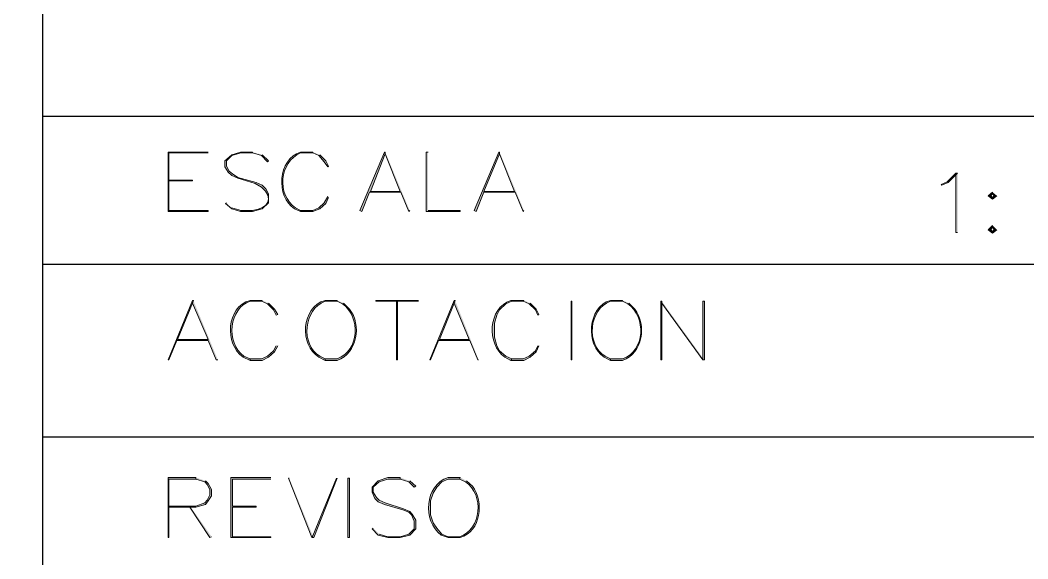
# Model space of a CAD drawing. Header units: millimetres. Extents: x -3 to 3438, y -2371 to 140.
# Drawn here: x 568.99 to 578.11, y -66.01 to -61.13 of the extents above; entities that cross this region are included whole.
import ezdxf

# ---------------------------------------------------------------- set-up
doc = ezdxf.new("R2010")
doc.units = ezdxf.units.MM
doc.layers.add('1- 3', color=3, linetype='Continuous')

msp = doc.modelspace()

# ---------------------------------------------------------------- hatches: boundary and pattern name
at = {"layer": '1- 3'}
for points in [[(570.6927, -62.3219), (570.3294, -62.3219), (570.3294, -62.8591), (570.6927, -62.8591), (570.6927, -62.8512), (570.3373, -62.8512), (570.3373, -62.5826), (570.5506, -62.5826), (570.5506, -62.5747), (570.3373, -62.5747), (570.3373, -62.3298), (570.6927, -62.3298)], [(571.0956, -62.3219), (571.0956, -62.3298), (571.1746, -62.3535), (571.2299, -62.4088), (571.2378, -62.4009), (571.1825, -62.3456)], [(571.6406, -62.3219), (571.6406, -62.3298), (571.6959, -62.3535), (571.7433, -62.4088), (571.7749, -62.4562), (571.7828, -62.4483), (571.7591, -62.4009), (571.7038, -62.3456)], [(572.2962, -62.3219), (572.2883, -62.3219), (572.0671, -62.8512), (572.0829, -62.8591), (572.154, -62.6853), (572.4384, -62.6853), (572.1619, -62.6774), (572.2962, -62.3377)], [(572.2962, -62.3219), (572.2962, -62.3377), (572.4305, -62.6774), (572.1619, -62.6774), (572.4384, -62.6853), (572.5095, -62.8591), (572.5174, -62.8512)], [(572.6833, -62.3219), (572.6675, -62.3219), (572.6675, -62.8591), (572.9755, -62.8591), (572.9755, -62.8512), (572.6833, -62.8512)], [(573.331, -62.3219), (573.3231, -62.3219), (573.1019, -62.8512), (573.1177, -62.8591), (573.1888, -62.6853), (573.4731, -62.6853), (573.1888, -62.6774), (573.331, -62.3377)], [(573.331, -62.3219), (573.331, -62.3377), (573.4652, -62.6774), (573.1888, -62.6774), (573.4731, -62.6853), (573.5442, -62.8591), (573.5521, -62.8512)], [(577.4779, -62.5115), (577.4621, -62.5115), (577.3831, -62.5905), (577.3278, -62.6142), (577.3357, -62.6221), (577.391, -62.5984), (577.4621, -62.5273)], [(577.4779, -62.5115), (577.4621, -62.5273), (577.4621, -63.0486), (577.4779, -63.0486)], [(571.7749, -62.7248), (571.7433, -62.7801), (571.6959, -62.8275), (571.6406, -62.8512), (571.53, -62.8512), (571.53, -62.8591), (571.6406, -62.8591), (571.7038, -62.8354), (571.7591, -62.788), (571.7828, -62.7327)], [(577.7938, -62.6853), (577.7543, -62.7169), (577.7938, -62.7485), (577.7938, -62.7327), (577.778, -62.7169), (577.7938, -62.7011)], [(577.7938, -62.6853), (577.7938, -62.7011), (577.8096, -62.7169), (577.7938, -62.7327), (577.7938, -62.7485), (577.8333, -62.7169)], [(570.8586, -62.7801), (570.8507, -62.788), (570.906, -62.8354), (570.985, -62.8591), (570.9929, -62.8512), (570.906, -62.8275)], [(577.7938, -62.9854), (577.7543, -63.0249), (577.7938, -63.0565), (577.7938, -63.0407), (577.778, -63.0249), (577.7938, -63.0012)], [(577.7938, -62.9854), (577.7938, -63.0012), (577.8096, -63.0249), (577.7938, -63.0407), (577.7938, -63.0565), (577.8333, -63.0249)], [(570.5585, -63.6648), (570.5506, -63.6648), (570.3294, -64.2019), (570.3373, -64.2019), (570.4084, -64.0281), (570.6927, -64.0281), (570.4163, -64.0202), (570.5506, -63.6885)], [(570.5585, -63.6648), (570.5506, -63.6885), (570.6927, -64.0202), (570.4163, -64.0202), (570.6927, -64.0281), (570.7638, -64.2019), (570.7796, -64.2019)], [(571.1825, -63.6648), (571.1746, -63.6727), (571.2299, -63.6964), (571.2852, -63.7516), (571.3088, -63.799), (571.3246, -63.7911), (571.2931, -63.7437), (571.2378, -63.6885)], [(572.5964, -63.6648), (572.2093, -63.6648), (572.2093, -63.6727), (572.3989, -63.6727), (572.3989, -64.2019), (572.4068, -64.2019), (572.4068, -63.6727), (572.5964, -63.6727)], [(572.9281, -63.6648), (572.9202, -63.6648), (572.6991, -64.2019), (572.707, -64.2019), (572.778, -64.0281), (573.0624, -64.0281), (572.7859, -64.0202), (572.9202, -63.6885)], [(572.9281, -63.6648), (572.9202, -63.6885), (573.0545, -64.0202), (572.7859, -64.0202), (573.0624, -64.0281), (573.1335, -64.2019), (573.1414, -64.2019)], [(573.5521, -63.6648), (573.5442, -63.6727), (573.5995, -63.6964), (573.6548, -63.7516), (573.6785, -63.799), (573.6864, -63.7911), (573.6627, -63.7437), (573.6074, -63.6885)], [(574.8002, -63.6727), (574.7923, -63.6727), (574.7923, -64.2019), (574.8002, -64.2019), (574.8002, -63.6885)], [(574.8002, -63.6727), (574.8002, -63.6885), (575.1714, -64.2019), (575.1714, -64.1861)], [(575.1872, -64.2019), (575.1872, -63.6727), (575.1714, -63.6727), (575.1714, -64.2019)], [(571.3088, -64.0755), (571.2852, -64.1229), (571.2299, -64.1703), (571.1746, -64.194), (571.0719, -64.194), (571.0719, -64.2098), (571.1825, -64.2098), (571.2378, -64.1782), (571.293, -64.1308), (571.3246, -64.0755)], [(573.6785, -64.0755), (573.6548, -64.1229), (573.5995, -64.1703), (573.5442, -64.194), (573.4415, -64.194), (573.4337, -64.2098), (573.5521, -64.2098), (573.6074, -64.1782), (573.6627, -64.1308), (573.6864, -64.0755)], [(570.5821, -65.2682), (570.3294, -65.2682), (570.3294, -65.8133), (570.3373, -65.8133), (570.3373, -65.5368), (570.5821, -65.5368), (570.3373, -65.5289), (570.3373, -65.284), (570.5821, -65.284)], [(570.5821, -65.2682), (570.5821, -65.284), (570.6611, -65.3077), (570.6848, -65.3314), (570.7085, -65.3788), (570.7085, -65.4262), (570.6848, -65.4736), (570.6611, -65.4973), (570.5821, -65.5289), (570.3373, -65.5289), (570.5821, -65.5368), (570.669, -65.5131), (570.6927, -65.4815), (570.7243, -65.4341), (570.7243, -65.3788), (570.6927, -65.3235), (570.669, -65.2998)], [(571.2615, -65.2682), (570.8981, -65.2682), (570.8981, -65.8133), (571.2615, -65.8133), (571.2615, -65.8054), (570.9139, -65.8054), (570.9139, -65.5368), (571.1272, -65.5368), (571.1272, -65.5289), (570.9139, -65.5289), (570.9139, -65.284), (571.2615, -65.284)], [(571.4273, -65.2761), (571.4194, -65.2761), (571.6327, -65.8133), (571.6406, -65.7975)], [(571.8539, -65.2761), (571.6406, -65.7975), (571.6327, -65.8133), (571.6485, -65.8133), (571.8618, -65.2761)], [(572.4305, -65.2682), (572.3199, -65.2682), (572.233, -65.2998), (572.1777, -65.3551), (572.1777, -65.4025), (572.2014, -65.4578), (572.233, -65.4894), (572.2883, -65.5131), (572.4542, -65.5605), (572.5095, -65.5842), (572.5332, -65.6079), (572.5569, -65.6632), (572.5569, -65.7343), (572.5095, -65.7817), (572.4305, -65.8054), (572.3199, -65.8054), (572.3199, -65.8133), (572.4305, -65.8133), (572.5174, -65.7896), (572.5727, -65.7343), (572.5727, -65.6553), (572.5411, -65.6), (572.5174, -65.5763), (572.4621, -65.5526), (572.2962, -65.4973), (572.2409, -65.4736), (572.2172, -65.4499), (572.1856, -65.4025), (572.1856, -65.3551), (572.2409, -65.3077), (572.3199, -65.284), (572.4305, -65.284)], [(572.4305, -65.2682), (572.4305, -65.284), (572.5095, -65.3077), (572.5569, -65.3551), (572.5727, -65.3472), (572.5174, -65.2998)], [(570.5348, -65.5368), (570.5269, -65.5368), (570.7085, -65.8133), (570.7243, -65.8054)], [(572.1856, -65.7264), (572.1777, -65.7343), (572.233, -65.7896), (572.3199, -65.8133), (572.3199, -65.8054), (572.2409, -65.7817)]]:
    msp.add_hatch(color=256, dxfattribs=at).paths.add_polyline_path(points)
h = msp.add_hatch(color=256, dxfattribs=at)
edge = h.paths.add_edge_path()
edge.add_spline(control_points=[(571.0956, -62.3219), (571.0956, -62.3219), (570.985, -62.3219), (570.985, -62.3219), (570.985, -62.3219), (570.906, -62.3456), (570.906, -62.3456), (570.906, -62.3456), (570.8428, -62.4009), (570.8428, -62.4009), (570.8428, -62.4009), (570.8428, -62.4562), (570.8428, -62.4562), (570.8428, -62.4562), (570.8744, -62.5036), (570.8744, -62.5036), (570.8744, -62.5036), (570.906, -62.5352), (570.906, -62.5352), (570.906, -62.5352), (570.9613, -62.5589), (570.9613, -62.5589), (570.9613, -62.5589), (571.1193, -62.6063), (571.1193, -62.6063), (571.1193, -62.6063), (571.1746, -62.6379), (571.1746, -62.6379), (571.2911, -62.744), (571.2382, -62.8267), (571.0956, -62.8512), (571.0956, -62.8512), (570.9929, -62.8512), (570.9929, -62.8512), (570.9929, -62.8512), (570.985, -62.8591), (570.985, -62.8591), (570.985, -62.8591), (571.0956, -62.8591), (571.0956, -62.8591), (571.0956, -62.8591), (571.1825, -62.8354), (571.1825, -62.8354), (571.1825, -62.8354), (571.2378, -62.7801), (571.2378, -62.7801), (571.2378, -62.7801), (571.2378, -62.7011), (571.2378, -62.7011), (571.2378, -62.7011), (571.2141, -62.6537), (571.2141, -62.6537), (571.2141, -62.6537), (571.1825, -62.6221), (571.1825, -62.6221), (571.1825, -62.6221), (571.1272, -62.5984), (571.1272, -62.5984), (571.1272, -62.5984), (570.9613, -62.551), (570.9613, -62.551), (570.9613, -62.551), (570.9139, -62.5194), (570.9139, -62.5194), (570.9139, -62.5194), (570.8823, -62.4957), (570.8823, -62.4957), (570.8823, -62.4957), (570.8586, -62.4483), (570.8586, -62.4483), (570.8586, -62.4483), (570.8586, -62.4009), (570.8586, -62.4009), (570.8586, -62.4009), (570.906, -62.3535), (570.906, -62.3535), (570.906, -62.3535), (570.9929, -62.3298), (570.9929, -62.3298), (570.9929, -62.3298), (571.0956, -62.3298), (571.0956, -62.3298)], knot_values=[0, 0, 0, 0, 0.035278, 0.035278, 0.035278, 0.070556, 0.070556, 0.070556, 0.105833, 0.105833, 0.105833, 0.141111, 0.141111, 0.141111, 0.176389, 0.176389, 0.176389, 0.211667, 0.211667, 0.211667, 0.246944, 0.246944, 0.246944, 0.282222, 0.282222, 0.282222, 0.3175, 0.3175, 0.3175, 0.352778, 0.352778, 0.352778, 0.388056, 0.388056, 0.388056, 0.423333, 0.423333, 0.423333, 0.458611, 0.458611, 0.458611, 0.493889, 0.493889, 0.493889, 0.529167, 0.529167, 0.529167, 0.564444, 0.564444, 0.564444, 0.599722, 0.599722, 0.599722, 0.635, 0.635, 0.635, 0.670278, 0.670278, 0.670278, 0.705556, 0.705556, 0.705556, 0.740833, 0.740833, 0.740833, 0.776111, 0.776111, 0.776111, 0.811389, 0.811389, 0.811389, 0.846667, 0.846667, 0.846667, 0.881944, 0.881944, 0.881944, 0.917222, 0.917222, 0.917222, 0.9525, 0.9525, 0.9525, 0.9525], degree=3, periodic=0)
edge.add_line((571.0956, -62.3298), (571.0956, -62.3219))
h = msp.add_hatch(color=256, dxfattribs=at)
edge = h.paths.add_edge_path()
edge.add_spline(control_points=[(571.6406, -62.3219), (571.6406, -62.3219), (571.53, -62.3219), (571.53, -62.3219), (571.3227, -62.3811), (571.3016, -62.7281), (571.4747, -62.8354), (571.4747, -62.8354), (571.53, -62.8591), (571.53, -62.8591), (571.53, -62.8591), (571.53, -62.8512), (571.53, -62.8512), (571.53, -62.8512), (571.4826, -62.8275), (571.4826, -62.8275), (571.3124, -62.7056), (571.3356, -62.4117), (571.53, -62.3298), (571.53, -62.3298), (571.6406, -62.3298), (571.6406, -62.3298)], knot_values=[0, 0, 0, 0, 0.035278, 0.035278, 0.035278, 0.070556, 0.070556, 0.070556, 0.105833, 0.105833, 0.105833, 0.141111, 0.141111, 0.141111, 0.176389, 0.176389, 0.176389, 0.211667, 0.211667, 0.211667, 0.246944, 0.246944, 0.246944, 0.246944], degree=3, periodic=0)
edge.add_line((571.6406, -62.3298), (571.6406, -62.3219))
h = msp.add_hatch(color=256, dxfattribs=at)
edge = h.paths.add_edge_path()
edge.add_spline(control_points=[(571.1825, -63.6648), (571.1825, -63.6648), (571.0719, -63.6648), (571.0719, -63.6648), (570.8573, -63.7214), (570.8385, -64.0617), (571.0087, -64.1782), (571.0087, -64.1782), (571.0719, -64.2098), (571.0719, -64.2098), (571.0719, -64.2098), (571.0719, -64.194), (571.0719, -64.194), (571.0719, -64.194), (571.0166, -64.1703), (571.0166, -64.1703), (570.847, -64.0485), (570.8856, -63.7316), (571.0719, -63.6727), (571.0719, -63.6727), (571.1746, -63.6727), (571.1746, -63.6727)], knot_values=[0, 0, 0, 0, 0.035278, 0.035278, 0.035278, 0.070556, 0.070556, 0.070556, 0.105833, 0.105833, 0.105833, 0.141111, 0.141111, 0.141111, 0.176389, 0.176389, 0.176389, 0.211667, 0.211667, 0.211667, 0.246944, 0.246944, 0.246944, 0.246944], degree=3, periodic=0)
edge.add_line((571.1746, -63.6727), (571.1825, -63.6648))
h = msp.add_hatch(color=256, dxfattribs=at)
edge = h.paths.add_edge_path()
edge.add_spline(control_points=[(571.8618, -63.6648), (571.8618, -63.6648), (571.7512, -63.6648), (571.7512, -63.6648), (571.5366, -63.724), (571.5133, -64.0729), (571.6959, -64.1782), (571.6959, -64.1782), (571.7512, -64.2098), (571.7512, -64.2098), (571.7512, -64.2098), (571.7512, -64.194), (571.7512, -64.194), (571.7512, -64.194), (571.7038, -64.1703), (571.7038, -64.1703), (571.5275, -64.0622), (571.5558, -63.7455), (571.7512, -63.6727), (571.7512, -63.6727), (571.8618, -63.6727), (571.8618, -63.6727)], knot_values=[0, 0, 0, 0, 0.035278, 0.035278, 0.035278, 0.070556, 0.070556, 0.070556, 0.105833, 0.105833, 0.105833, 0.141111, 0.141111, 0.141111, 0.176389, 0.176389, 0.176389, 0.211667, 0.211667, 0.211667, 0.246944, 0.246944, 0.246944, 0.246944], degree=3, periodic=0)
edge.add_line((571.8618, -63.6727), (571.8618, -63.6648))
h = msp.add_hatch(color=256, dxfattribs=at)
edge = h.paths.add_edge_path()
edge.add_spline(control_points=[(571.8618, -63.6648), (571.8618, -63.6648), (571.8618, -63.6727), (571.8618, -63.6727), (571.8618, -63.6727), (571.9092, -63.6964), (571.9092, -63.6964), (572.0733, -63.8194), (572.064, -64.1171), (571.8618, -64.194), (571.8618, -64.194), (571.7512, -64.194), (571.7512, -64.194), (571.7512, -64.194), (571.7512, -64.2098), (571.7512, -64.2098), (571.7512, -64.2098), (571.8618, -64.2098), (571.8618, -64.2098), (572.0429, -64.144), (572.0841, -63.8857), (571.9724, -63.7437), (571.9724, -63.7437), (571.9171, -63.6885), (571.9171, -63.6885)], knot_values=[0, 0, 0, 0, 0.035278, 0.035278, 0.035278, 0.070556, 0.070556, 0.070556, 0.105833, 0.105833, 0.105833, 0.141111, 0.141111, 0.141111, 0.176389, 0.176389, 0.176389, 0.211667, 0.211667, 0.211667, 0.246944, 0.246944, 0.246944, 0.282222, 0.282222, 0.282222, 0.282222], degree=3, periodic=0)
edge.add_line((571.9171, -63.6885), (571.8618, -63.6648))
h = msp.add_hatch(color=256, dxfattribs=at)
edge = h.paths.add_edge_path()
edge.add_spline(control_points=[(573.5521, -63.6648), (573.5521, -63.6648), (573.4337, -63.6648), (573.4337, -63.6648), (573.2274, -63.7331), (573.2093, -64.061), (573.3784, -64.1782), (573.3784, -64.1782), (573.4337, -64.2098), (573.4337, -64.2098), (573.4337, -64.2098), (573.4415, -64.194), (573.4415, -64.194), (573.4415, -64.194), (573.3863, -64.1703), (573.3863, -64.1703), (573.3863, -64.1703), (573.331, -64.1229), (573.331, -64.1229), (573.331, -64.1229), (573.3073, -64.0755), (573.3073, -64.0755), (573.3073, -64.0755), (573.2836, -63.9965), (573.2836, -63.9965), (573.2836, -63.9965), (573.2836, -63.8701), (573.2836, -63.8701), (573.2836, -63.8701), (573.3073, -63.799), (573.3073, -63.799), (573.3073, -63.799), (573.331, -63.7516), (573.331, -63.7516), (573.331, -63.7516), (573.3863, -63.6964), (573.3863, -63.6964), (573.3863, -63.6964), (573.4415, -63.6727), (573.4415, -63.6727), (573.4415, -63.6727), (573.5442, -63.6727), (573.5442, -63.6727)], knot_values=[0, 0, 0, 0, 0.035278, 0.035278, 0.035278, 0.070556, 0.070556, 0.070556, 0.105833, 0.105833, 0.105833, 0.141111, 0.141111, 0.141111, 0.176389, 0.176389, 0.176389, 0.211667, 0.211667, 0.211667, 0.246944, 0.246944, 0.246944, 0.282222, 0.282222, 0.282222, 0.3175, 0.3175, 0.3175, 0.352778, 0.352778, 0.352778, 0.388056, 0.388056, 0.388056, 0.423333, 0.423333, 0.423333, 0.458611, 0.458611, 0.458611, 0.493889, 0.493889, 0.493889, 0.493889], degree=3, periodic=0)
edge.add_line((573.5442, -63.6727), (573.5521, -63.6648))
h = msp.add_hatch(color=256, dxfattribs=at)
h.dxf.hatch_style = 2
h.paths.add_polyline_path([(573.9866, -64.2019), (573.9866, -63.6727), (573.9787, -63.6727), (573.9787, -64.2019)])
h = msp.add_hatch(color=256, dxfattribs=at)
edge = h.paths.add_edge_path()
edge.add_spline(control_points=[(574.4447, -63.6648), (574.4447, -63.6648), (574.3341, -63.6648), (574.3341, -63.6648), (574.1268, -63.7239), (574.1057, -64.0709), (574.2788, -64.1782), (574.2788, -64.1782), (574.3341, -64.2098), (574.3341, -64.2098), (574.3341, -64.2098), (574.3341, -64.194), (574.3341, -64.194), (574.3341, -64.194), (574.2867, -64.1703), (574.2867, -64.1703), (574.1105, -64.0622), (574.1388, -63.7455), (574.3341, -63.6727), (574.3341, -63.6727), (574.4447, -63.6727), (574.4447, -63.6727)], knot_values=[0, 0, 0, 0, 0.035278, 0.035278, 0.035278, 0.070556, 0.070556, 0.070556, 0.105833, 0.105833, 0.105833, 0.141111, 0.141111, 0.141111, 0.176389, 0.176389, 0.176389, 0.211667, 0.211667, 0.211667, 0.246944, 0.246944, 0.246944, 0.246944], degree=3, periodic=0)
edge.add_line((574.4447, -63.6727), (574.4447, -63.6648))
h = msp.add_hatch(color=256, dxfattribs=at)
edge = h.paths.add_edge_path()
edge.add_spline(control_points=[(574.4447, -63.6648), (574.4447, -63.6648), (574.4447, -63.6727), (574.4447, -63.6727), (574.4447, -63.6727), (574.4921, -63.6964), (574.4921, -63.6964), (574.6605, -63.8144), (574.6497, -64.1217), (574.4447, -64.194), (574.4447, -64.194), (574.3341, -64.194), (574.3341, -64.194), (574.3341, -64.194), (574.3341, -64.2098), (574.3341, -64.2098), (574.3341, -64.2098), (574.4447, -64.2098), (574.4447, -64.2098), (574.6259, -64.144), (574.6671, -63.8857), (574.5553, -63.7437), (574.5553, -63.7437), (574.5, -63.6885), (574.5, -63.6885)], knot_values=[0, 0, 0, 0, 0.035278, 0.035278, 0.035278, 0.070556, 0.070556, 0.070556, 0.105833, 0.105833, 0.105833, 0.141111, 0.141111, 0.141111, 0.176389, 0.176389, 0.176389, 0.211667, 0.211667, 0.211667, 0.246944, 0.246944, 0.246944, 0.282222, 0.282222, 0.282222, 0.282222], degree=3, periodic=0)
edge.add_line((574.5, -63.6885), (574.4447, -63.6648))
h = msp.add_hatch(color=256, dxfattribs=at)
h.dxf.hatch_style = 2
h.paths.add_polyline_path([(571.9724, -65.8133), (571.9724, -65.2761), (571.9566, -65.2761), (571.9566, -65.8133)])
h = msp.add_hatch(color=256, dxfattribs=at)
edge = h.paths.add_edge_path()
edge.add_spline(control_points=[(572.9755, -65.2682), (572.9755, -65.2682), (572.8649, -65.2682), (572.8649, -65.2682), (572.6511, -65.3381), (572.631, -65.6617), (572.8017, -65.7896), (572.8017, -65.7896), (572.8649, -65.8133), (572.8649, -65.8133), (572.8649, -65.8133), (572.8649, -65.8054), (572.8649, -65.8054), (572.8649, -65.8054), (572.8096, -65.7817), (572.8096, -65.7817), (572.8096, -65.7817), (572.7622, -65.7264), (572.7622, -65.7264), (572.7622, -65.7264), (572.7306, -65.679), (572.7306, -65.679), (572.7306, -65.679), (572.707, -65.6079), (572.707, -65.6079), (572.707, -65.6079), (572.707, -65.4815), (572.707, -65.4815), (572.707, -65.4815), (572.7306, -65.4104), (572.7306, -65.4104), (572.7306, -65.4104), (572.7622, -65.3551), (572.7622, -65.3551), (572.7622, -65.3551), (572.8096, -65.3077), (572.8096, -65.3077), (572.8096, -65.3077), (572.8649, -65.284), (572.8649, -65.284), (572.8649, -65.284), (572.9676, -65.284), (572.9676, -65.284)], knot_values=[0, 0, 0, 0, 0.035278, 0.035278, 0.035278, 0.070556, 0.070556, 0.070556, 0.105833, 0.105833, 0.105833, 0.141111, 0.141111, 0.141111, 0.176389, 0.176389, 0.176389, 0.211667, 0.211667, 0.211667, 0.246944, 0.246944, 0.246944, 0.282222, 0.282222, 0.282222, 0.3175, 0.3175, 0.3175, 0.352778, 0.352778, 0.352778, 0.388056, 0.388056, 0.388056, 0.423333, 0.423333, 0.423333, 0.458611, 0.458611, 0.458611, 0.493889, 0.493889, 0.493889, 0.493889], degree=3, periodic=0)
edge.add_line((572.9676, -65.284), (572.9755, -65.2682))
h = msp.add_hatch(color=256, dxfattribs=at)
edge = h.paths.add_edge_path()
edge.add_spline(control_points=[(572.9755, -65.2682), (572.9755, -65.2682), (572.9676, -65.284), (572.9676, -65.284), (572.9676, -65.284), (573.0229, -65.3077), (573.0229, -65.3077), (573.1938, -65.4256), (573.1698, -65.7383), (572.9676, -65.8054), (572.9676, -65.8054), (572.8649, -65.8054), (572.8649, -65.8054), (572.8649, -65.8054), (572.8649, -65.8133), (572.8649, -65.8133), (572.8649, -65.8133), (572.9755, -65.8133), (572.9755, -65.8133), (573.1636, -65.7552), (573.1912, -65.4897), (573.0861, -65.3472), (573.0861, -65.3472), (573.0308, -65.2998), (573.0308, -65.2998)], knot_values=[0, 0, 0, 0, 0.035278, 0.035278, 0.035278, 0.070556, 0.070556, 0.070556, 0.105833, 0.105833, 0.105833, 0.141111, 0.141111, 0.141111, 0.176389, 0.176389, 0.176389, 0.211667, 0.211667, 0.211667, 0.246944, 0.246944, 0.246944, 0.282222, 0.282222, 0.282222, 0.282222], degree=3, periodic=0)
edge.add_line((573.0308, -65.2998), (572.9755, -65.2682))

# ---------------------------------------------------------------- linework, layer by layer
at = {"layer": '1- 3', "lineweight": 25}
for points in [[(569.1919, -55.9791), (569.1919, -68.9333)], [(583.9234, -61.9981), (569.1919, -61.9981)], [(583.9234, -63.3409), (569.1919, -63.3409)], [(583.9234, -64.9049), (569.1919, -64.9049)]]:
    msp.add_lwpolyline(points, dxfattribs=at)
at = {"layer": '1- 3', "lineweight": 0}
for points in [[(570.6927, -62.3219), (570.3294, -62.3219), (570.3294, -62.8591), (570.6927, -62.8591), (570.6927, -62.8512), (570.3373, -62.8512), (570.3373, -62.5826), (570.5506, -62.5826), (570.5506, -62.5747), (570.3373, -62.5747), (570.3373, -62.3298), (570.6927, -62.3298)], [(571.0956, -62.3219), (571.0956, -62.3298), (571.1746, -62.3535), (571.2299, -62.4088), (571.2378, -62.4009), (571.1825, -62.3456)], [(571.6406, -62.3219), (571.6406, -62.3298), (571.6959, -62.3535), (571.7433, -62.4088), (571.7749, -62.4562), (571.7828, -62.4483), (571.7591, -62.4009), (571.7038, -62.3456)], [(572.2962, -62.3219), (572.2883, -62.3219), (572.0671, -62.8512), (572.0829, -62.8591), (572.154, -62.6853), (572.4384, -62.6853), (572.1619, -62.6774), (572.2962, -62.3377)], [(572.2962, -62.3219), (572.2962, -62.3377), (572.4305, -62.6774), (572.1619, -62.6774), (572.4384, -62.6853), (572.5095, -62.8591), (572.5174, -62.8512)], [(572.6833, -62.3219), (572.6675, -62.3219), (572.6675, -62.8591), (572.9755, -62.8591), (572.9755, -62.8512), (572.6833, -62.8512)], [(573.331, -62.3219), (573.3231, -62.3219), (573.1019, -62.8512), (573.1177, -62.8591), (573.1888, -62.6853), (573.4731, -62.6853), (573.1888, -62.6774), (573.331, -62.3377)], [(573.331, -62.3219), (573.331, -62.3377), (573.4652, -62.6774), (573.1888, -62.6774), (573.4731, -62.6853), (573.5442, -62.8591), (573.5521, -62.8512)], [(577.4779, -62.5115), (577.4621, -62.5115), (577.3831, -62.5905), (577.3278, -62.6142), (577.3357, -62.6221), (577.391, -62.5984), (577.4621, -62.5273)], [(577.4779, -62.5115), (577.4621, -62.5273), (577.4621, -63.0486), (577.4779, -63.0486)], [(571.7749, -62.7248), (571.7433, -62.7801), (571.6959, -62.8275), (571.6406, -62.8512), (571.53, -62.8512), (571.53, -62.8591), (571.6406, -62.8591), (571.7038, -62.8354), (571.7591, -62.788), (571.7828, -62.7327)], [(577.7938, -62.6853), (577.7543, -62.7169), (577.7938, -62.7485), (577.7938, -62.7327), (577.778, -62.7169), (577.7938, -62.7011)], [(577.7938, -62.6853), (577.7938, -62.7011), (577.8096, -62.7169), (577.7938, -62.7327), (577.7938, -62.7485), (577.8333, -62.7169)], [(570.8586, -62.7801), (570.8507, -62.788), (570.906, -62.8354), (570.985, -62.8591), (570.9929, -62.8512), (570.906, -62.8275)], [(577.7938, -62.9854), (577.7543, -63.0249), (577.7938, -63.0565), (577.7938, -63.0407), (577.778, -63.0249), (577.7938, -63.0012)], [(577.7938, -62.9854), (577.7938, -63.0012), (577.8096, -63.0249), (577.7938, -63.0407), (577.7938, -63.0565), (577.8333, -63.0249)], [(570.5585, -63.6648), (570.5506, -63.6648), (570.3294, -64.2019), (570.3373, -64.2019), (570.4084, -64.0281), (570.6927, -64.0281), (570.4163, -64.0202), (570.5506, -63.6885)], [(570.5585, -63.6648), (570.5506, -63.6885), (570.6927, -64.0202), (570.4163, -64.0202), (570.6927, -64.0281), (570.7638, -64.2019), (570.7796, -64.2019)], [(571.1825, -63.6648), (571.1746, -63.6727), (571.2299, -63.6964), (571.2852, -63.7516), (571.3088, -63.799), (571.3246, -63.7911), (571.2931, -63.7437), (571.2378, -63.6885)], [(572.5964, -63.6648), (572.2093, -63.6648), (572.2093, -63.6727), (572.3989, -63.6727), (572.3989, -64.2019), (572.4068, -64.2019), (572.4068, -63.6727), (572.5964, -63.6727)], [(572.9281, -63.6648), (572.9202, -63.6648), (572.6991, -64.2019), (572.707, -64.2019), (572.778, -64.0281), (573.0624, -64.0281), (572.7859, -64.0202), (572.9202, -63.6885)], [(572.9281, -63.6648), (572.9202, -63.6885), (573.0545, -64.0202), (572.7859, -64.0202), (573.0624, -64.0281), (573.1335, -64.2019), (573.1414, -64.2019)], [(573.5521, -63.6648), (573.5442, -63.6727), (573.5995, -63.6964), (573.6548, -63.7516), (573.6785, -63.799), (573.6864, -63.7911), (573.6627, -63.7437), (573.6074, -63.6885)], [(573.9866, -64.2019), (573.9866, -63.6727), (573.9787, -63.6727), (573.9787, -64.2019), (573.9866, -64.2019)], [(574.8002, -63.6727), (574.7923, -63.6727), (574.7923, -64.2019), (574.8002, -64.2019), (574.8002, -63.6885)], [(574.8002, -63.6727), (574.8002, -63.6885), (575.1714, -64.2019), (575.1714, -64.1861)], [(575.1872, -64.2019), (575.1872, -63.6727), (575.1714, -63.6727), (575.1714, -64.2019), (575.1872, -64.2019)], [(571.3088, -64.0755), (571.2852, -64.1229), (571.2299, -64.1703), (571.1746, -64.194), (571.0719, -64.194), (571.0719, -64.2098), (571.1825, -64.2098), (571.2378, -64.1782), (571.293, -64.1308), (571.3246, -64.0755)], [(573.6785, -64.0755), (573.6548, -64.1229), (573.5995, -64.1703), (573.5442, -64.194), (573.4415, -64.194), (573.4337, -64.2098), (573.5521, -64.2098), (573.6074, -64.1782), (573.6627, -64.1308), (573.6864, -64.0755)], [(570.5821, -65.2682), (570.3294, -65.2682), (570.3294, -65.8133), (570.3373, -65.8133), (570.3373, -65.5368), (570.5821, -65.5368), (570.3373, -65.5289), (570.3373, -65.284), (570.5821, -65.284)], [(570.5821, -65.2682), (570.5821, -65.284), (570.6611, -65.3077), (570.6848, -65.3314), (570.7085, -65.3788), (570.7085, -65.4262), (570.6848, -65.4736), (570.6611, -65.4973), (570.5821, -65.5289), (570.3373, -65.5289), (570.5821, -65.5368), (570.669, -65.5131), (570.6927, -65.4815), (570.7243, -65.4341), (570.7243, -65.3788), (570.6927, -65.3235), (570.669, -65.2998)], [(571.2615, -65.2682), (570.8981, -65.2682), (570.8981, -65.8133), (571.2615, -65.8133), (571.2615, -65.8054), (570.9139, -65.8054), (570.9139, -65.5368), (571.1272, -65.5368), (571.1272, -65.5289), (570.9139, -65.5289), (570.9139, -65.284), (571.2615, -65.284)], [(571.4273, -65.2761), (571.4194, -65.2761), (571.6327, -65.8133), (571.6406, -65.7975)], [(571.8539, -65.2761), (571.6406, -65.7975), (571.6327, -65.8133), (571.6485, -65.8133), (571.8618, -65.2761)], [(571.9724, -65.8133), (571.9724, -65.2761), (571.9566, -65.2761), (571.9566, -65.8133), (571.9724, -65.8133)], [(572.4305, -65.2682), (572.3199, -65.2682), (572.233, -65.2998), (572.1777, -65.3551), (572.1777, -65.4025), (572.2014, -65.4578), (572.233, -65.4894), (572.2883, -65.5131), (572.4542, -65.5605), (572.5095, -65.5842), (572.5332, -65.6079), (572.5569, -65.6632), (572.5569, -65.7343), (572.5095, -65.7817), (572.4305, -65.8054), (572.3199, -65.8054), (572.3199, -65.8133), (572.4305, -65.8133), (572.5174, -65.7896), (572.5727, -65.7343), (572.5727, -65.6553), (572.5411, -65.6), (572.5174, -65.5763), (572.4621, -65.5526), (572.2962, -65.4973), (572.2409, -65.4736), (572.2172, -65.4499), (572.1856, -65.4025), (572.1856, -65.3551), (572.2409, -65.3077), (572.3199, -65.284), (572.4305, -65.284)], [(572.4305, -65.2682), (572.4305, -65.284), (572.5095, -65.3077), (572.5569, -65.3551), (572.5727, -65.3472), (572.5174, -65.2998)], [(570.5348, -65.5368), (570.5269, -65.5368), (570.7085, -65.8133), (570.7243, -65.8054)], [(572.1856, -65.7264), (572.1777, -65.7343), (572.233, -65.7896), (572.3199, -65.8133), (572.3199, -65.8054), (572.2409, -65.7817)]]:
    msp.add_lwpolyline(points, dxfattribs=at)
at = {"layer": '1- 3', "lineweight": 25}
msp.add_open_spline([(541.3957, -55.9791), (541.3957, -55.9791), (541.3957, -73.6727), (541.3957, -73.6727), (541.3957, -73.6727), (541.4115, -73.799), (541.4115, -73.799), (541.4643, -74.0063), (541.6071, -74.1491), (541.8144, -74.2019), (541.8144, -74.2019), (541.9407, -74.2177), (541.9407, -74.2177), (541.9407, -74.2177), (583.3783, -74.2177), (583.3783, -74.2177), (583.6341, -74.2127), (583.8468, -74.0496), (583.9076, -73.799), (583.9076, -73.799), (583.9234, -73.6727), (583.9234, -73.6727), (583.9234, -73.6727), (583.9234, -55.9791), (583.9234, -55.9791)], degree=3, knots=[0, 0, 0, 0, 1, 1, 1, 2, 2, 2, 3, 3, 3, 4, 4, 4, 5, 5, 5, 6, 6, 6, 7, 7, 7, 8, 8, 8, 8], dxfattribs=at)
at = {"layer": '1- 3', "lineweight": 0}
for points, knots in [([(571.0956, -62.3219), (571.0956, -62.3219), (570.985, -62.3219), (570.985, -62.3219), (570.985, -62.3219), (570.906, -62.3456), (570.906, -62.3456), (570.906, -62.3456), (570.8428, -62.4009), (570.8428, -62.4009), (570.8428, -62.4009), (570.8428, -62.4562), (570.8428, -62.4562), (570.8428, -62.4562), (570.8744, -62.5036), (570.8744, -62.5036), (570.8744, -62.5036), (570.906, -62.5352), (570.906, -62.5352), (570.906, -62.5352), (570.9613, -62.5589), (570.9613, -62.5589), (570.9613, -62.5589), (571.1193, -62.6063), (571.1193, -62.6063), (571.1193, -62.6063), (571.1746, -62.6379), (571.1746, -62.6379), (571.2911, -62.744), (571.2382, -62.8267), (571.0956, -62.8512), (571.0956, -62.8512), (570.9929, -62.8512), (570.9929, -62.8512), (570.9929, -62.8512), (570.985, -62.8591), (570.985, -62.8591), (570.985, -62.8591), (571.0956, -62.8591), (571.0956, -62.8591), (571.0956, -62.8591), (571.1825, -62.8354), (571.1825, -62.8354), (571.1825, -62.8354), (571.2378, -62.7801), (571.2378, -62.7801), (571.2378, -62.7801), (571.2378, -62.7011), (571.2378, -62.7011), (571.2378, -62.7011), (571.2141, -62.6537), (571.2141, -62.6537), (571.2141, -62.6537), (571.1825, -62.6221), (571.1825, -62.6221), (571.1825, -62.6221), (571.1272, -62.5984), (571.1272, -62.5984), (571.1272, -62.5984), (570.9613, -62.551), (570.9613, -62.551), (570.9613, -62.551), (570.9139, -62.5194), (570.9139, -62.5194), (570.9139, -62.5194), (570.8823, -62.4957), (570.8823, -62.4957), (570.8823, -62.4957), (570.8586, -62.4483), (570.8586, -62.4483), (570.8586, -62.4483), (570.8586, -62.4009), (570.8586, -62.4009), (570.8586, -62.4009), (570.906, -62.3535), (570.906, -62.3535), (570.906, -62.3535), (570.9929, -62.3298), (570.9929, -62.3298), (570.9929, -62.3298), (571.0956, -62.3298), (571.0956, -62.3298)], [0, 0, 0, 0, 1, 1, 1, 2, 2, 2, 3, 3, 3, 4, 4, 4, 5, 5, 5, 6, 6, 6, 7, 7, 7, 8, 8, 8, 9, 9, 9, 10, 10, 10, 11, 11, 11, 12, 12, 12, 13, 13, 13, 14, 14, 14, 15, 15, 15, 16, 16, 16, 17, 17, 17, 18, 18, 18, 19, 19, 19, 20, 20, 20, 21, 21, 21, 22, 22, 22, 23, 23, 23, 24, 24, 24, 25, 25, 25, 26, 26, 26, 27, 27, 27, 27]), ([(571.6406, -62.3219), (571.6406, -62.3219), (571.53, -62.3219), (571.53, -62.3219), (571.3227, -62.3811), (571.3016, -62.7281), (571.4747, -62.8354), (571.4747, -62.8354), (571.53, -62.8591), (571.53, -62.8591), (571.53, -62.8591), (571.53, -62.8512), (571.53, -62.8512), (571.53, -62.8512), (571.4826, -62.8275), (571.4826, -62.8275), (571.3124, -62.7056), (571.3356, -62.4117), (571.53, -62.3298), (571.53, -62.3298), (571.6406, -62.3298), (571.6406, -62.3298)], [0, 0, 0, 0, 1, 1, 1, 2, 2, 2, 3, 3, 3, 4, 4, 4, 5, 5, 5, 6, 6, 6, 7, 7, 7, 7]), ([(571.1825, -63.6648), (571.1825, -63.6648), (571.0719, -63.6648), (571.0719, -63.6648), (570.8573, -63.7214), (570.8385, -64.0617), (571.0087, -64.1782), (571.0087, -64.1782), (571.0719, -64.2098), (571.0719, -64.2098), (571.0719, -64.2098), (571.0719, -64.194), (571.0719, -64.194), (571.0719, -64.194), (571.0166, -64.1703), (571.0166, -64.1703), (570.847, -64.0485), (570.8856, -63.7316), (571.0719, -63.6727), (571.0719, -63.6727), (571.1746, -63.6727), (571.1746, -63.6727)], [0, 0, 0, 0, 1, 1, 1, 2, 2, 2, 3, 3, 3, 4, 4, 4, 5, 5, 5, 6, 6, 6, 7, 7, 7, 7]), ([(571.8618, -63.6648), (571.8618, -63.6648), (571.7512, -63.6648), (571.7512, -63.6648), (571.5366, -63.724), (571.5133, -64.0729), (571.6959, -64.1782), (571.6959, -64.1782), (571.7512, -64.2098), (571.7512, -64.2098), (571.7512, -64.2098), (571.7512, -64.194), (571.7512, -64.194), (571.7512, -64.194), (571.7038, -64.1703), (571.7038, -64.1703), (571.5275, -64.0622), (571.5558, -63.7455), (571.7512, -63.6727), (571.7512, -63.6727), (571.8618, -63.6727), (571.8618, -63.6727)], [0, 0, 0, 0, 1, 1, 1, 2, 2, 2, 3, 3, 3, 4, 4, 4, 5, 5, 5, 6, 6, 6, 7, 7, 7, 7]), ([(571.8618, -63.6648), (571.8618, -63.6648), (571.8618, -63.6727), (571.8618, -63.6727), (571.8618, -63.6727), (571.9092, -63.6964), (571.9092, -63.6964), (572.0733, -63.8194), (572.064, -64.1171), (571.8618, -64.194), (571.8618, -64.194), (571.7512, -64.194), (571.7512, -64.194), (571.7512, -64.194), (571.7512, -64.2098), (571.7512, -64.2098), (571.7512, -64.2098), (571.8618, -64.2098), (571.8618, -64.2098), (572.0429, -64.144), (572.0841, -63.8857), (571.9724, -63.7437), (571.9724, -63.7437), (571.9171, -63.6885), (571.9171, -63.6885)], [0, 0, 0, 0, 1, 1, 1, 2, 2, 2, 3, 3, 3, 4, 4, 4, 5, 5, 5, 6, 6, 6, 7, 7, 7, 8, 8, 8, 8]), ([(573.5521, -63.6648), (573.5521, -63.6648), (573.4337, -63.6648), (573.4337, -63.6648), (573.2274, -63.7331), (573.2093, -64.061), (573.3784, -64.1782), (573.3784, -64.1782), (573.4337, -64.2098), (573.4337, -64.2098), (573.4337, -64.2098), (573.4415, -64.194), (573.4415, -64.194), (573.4415, -64.194), (573.3863, -64.1703), (573.3863, -64.1703), (573.3863, -64.1703), (573.331, -64.1229), (573.331, -64.1229), (573.331, -64.1229), (573.3073, -64.0755), (573.3073, -64.0755), (573.3073, -64.0755), (573.2836, -63.9965), (573.2836, -63.9965), (573.2836, -63.9965), (573.2836, -63.8701), (573.2836, -63.8701), (573.2836, -63.8701), (573.3073, -63.799), (573.3073, -63.799), (573.3073, -63.799), (573.331, -63.7516), (573.331, -63.7516), (573.331, -63.7516), (573.3863, -63.6964), (573.3863, -63.6964), (573.3863, -63.6964), (573.4415, -63.6727), (573.4415, -63.6727), (573.4415, -63.6727), (573.5442, -63.6727), (573.5442, -63.6727)], [0, 0, 0, 0, 1, 1, 1, 2, 2, 2, 3, 3, 3, 4, 4, 4, 5, 5, 5, 6, 6, 6, 7, 7, 7, 8, 8, 8, 9, 9, 9, 10, 10, 10, 11, 11, 11, 12, 12, 12, 13, 13, 13, 14, 14, 14, 14]), ([(574.4447, -63.6648), (574.4447, -63.6648), (574.3341, -63.6648), (574.3341, -63.6648), (574.1268, -63.7239), (574.1057, -64.0709), (574.2788, -64.1782), (574.2788, -64.1782), (574.3341, -64.2098), (574.3341, -64.2098), (574.3341, -64.2098), (574.3341, -64.194), (574.3341, -64.194), (574.3341, -64.194), (574.2867, -64.1703), (574.2867, -64.1703), (574.1105, -64.0622), (574.1388, -63.7455), (574.3341, -63.6727), (574.3341, -63.6727), (574.4447, -63.6727), (574.4447, -63.6727)], [0, 0, 0, 0, 1, 1, 1, 2, 2, 2, 3, 3, 3, 4, 4, 4, 5, 5, 5, 6, 6, 6, 7, 7, 7, 7]), ([(574.4447, -63.6648), (574.4447, -63.6648), (574.4447, -63.6727), (574.4447, -63.6727), (574.4447, -63.6727), (574.4921, -63.6964), (574.4921, -63.6964), (574.6605, -63.8144), (574.6497, -64.1217), (574.4447, -64.194), (574.4447, -64.194), (574.3341, -64.194), (574.3341, -64.194), (574.3341, -64.194), (574.3341, -64.2098), (574.3341, -64.2098), (574.3341, -64.2098), (574.4447, -64.2098), (574.4447, -64.2098), (574.6259, -64.144), (574.6671, -63.8857), (574.5553, -63.7437), (574.5553, -63.7437), (574.5, -63.6885), (574.5, -63.6885)], [0, 0, 0, 0, 1, 1, 1, 2, 2, 2, 3, 3, 3, 4, 4, 4, 5, 5, 5, 6, 6, 6, 7, 7, 7, 8, 8, 8, 8]), ([(572.9755, -65.2682), (572.9755, -65.2682), (572.8649, -65.2682), (572.8649, -65.2682), (572.6511, -65.3381), (572.631, -65.6617), (572.8017, -65.7896), (572.8017, -65.7896), (572.8649, -65.8133), (572.8649, -65.8133), (572.8649, -65.8133), (572.8649, -65.8054), (572.8649, -65.8054), (572.8649, -65.8054), (572.8096, -65.7817), (572.8096, -65.7817), (572.8096, -65.7817), (572.7622, -65.7264), (572.7622, -65.7264), (572.7622, -65.7264), (572.7306, -65.679), (572.7306, -65.679), (572.7306, -65.679), (572.707, -65.6079), (572.707, -65.6079), (572.707, -65.6079), (572.707, -65.4815), (572.707, -65.4815), (572.707, -65.4815), (572.7306, -65.4104), (572.7306, -65.4104), (572.7306, -65.4104), (572.7622, -65.3551), (572.7622, -65.3551), (572.7622, -65.3551), (572.8096, -65.3077), (572.8096, -65.3077), (572.8096, -65.3077), (572.8649, -65.284), (572.8649, -65.284), (572.8649, -65.284), (572.9676, -65.284), (572.9676, -65.284)], [0, 0, 0, 0, 1, 1, 1, 2, 2, 2, 3, 3, 3, 4, 4, 4, 5, 5, 5, 6, 6, 6, 7, 7, 7, 8, 8, 8, 9, 9, 9, 10, 10, 10, 11, 11, 11, 12, 12, 12, 13, 13, 13, 14, 14, 14, 14]), ([(572.9755, -65.2682), (572.9755, -65.2682), (572.9676, -65.284), (572.9676, -65.284), (572.9676, -65.284), (573.0229, -65.3077), (573.0229, -65.3077), (573.1938, -65.4256), (573.1698, -65.7383), (572.9676, -65.8054), (572.9676, -65.8054), (572.8649, -65.8054), (572.8649, -65.8054), (572.8649, -65.8054), (572.8649, -65.8133), (572.8649, -65.8133), (572.8649, -65.8133), (572.9755, -65.8133), (572.9755, -65.8133), (573.1636, -65.7552), (573.1912, -65.4897), (573.0861, -65.3472), (573.0861, -65.3472), (573.0308, -65.2998), (573.0308, -65.2998)], [0, 0, 0, 0, 1, 1, 1, 2, 2, 2, 3, 3, 3, 4, 4, 4, 5, 5, 5, 6, 6, 6, 7, 7, 7, 8, 8, 8, 8])]:
    msp.add_open_spline(points, degree=3, knots=knots, dxfattribs=at)

doc.saveas('drawing.dxf')
